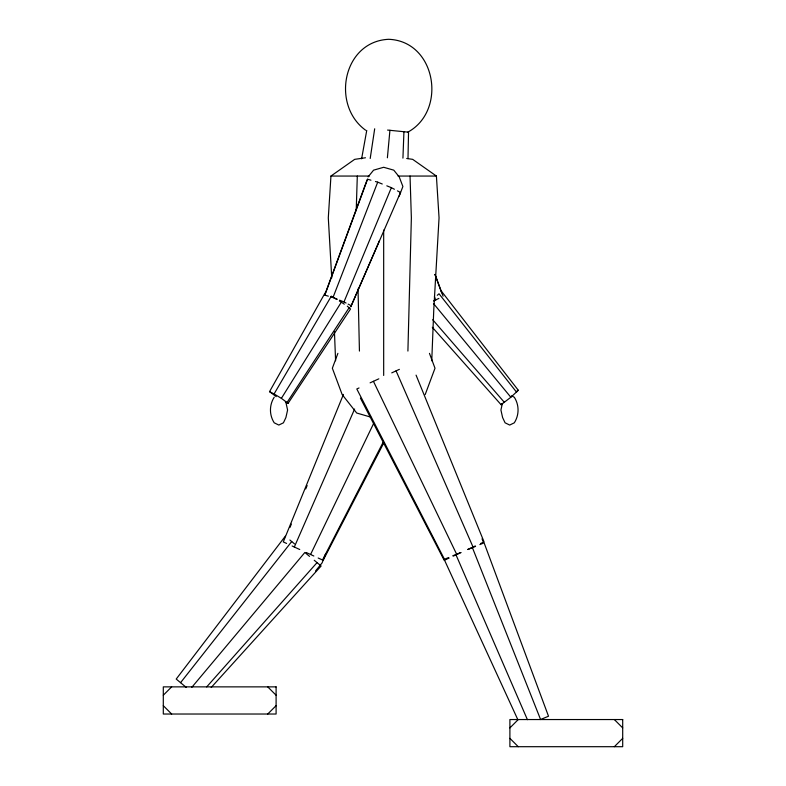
<?xml version="1.0" encoding="UTF-8"?>
<svg xmlns="http://www.w3.org/2000/svg" width="786" height="786" viewBox="0 0 786 786"><rect width="100%" height="100%" fill="white"/><g stroke="black" fill="none" stroke-linecap="round" stroke-linejoin="round"><path stroke-width="1.18" d="M407.905 351.067L411.363 217.84L410.037 176.054M407.993 158.644L408.533 132.176L387.577 130.073M356.215 210.677L357.306 176.054M402.933 158.133L403.935 131.714M431.76 360.794L433.774 309.743L439.05 217.84L436.407 176.054L412.679 159.352L406.696 158.477M365.451 157.78L354.673 159.352L330.945 176.054L328.302 217.84L331.751 277.88M387.39 157.79L389.925 130.309M370.206 158.477L374.686 128.786M361.609 158.821L366.748 130.407M502.362 403.572L500.928 410.017L502.598 417.533L505.084 422.809L509.701 425.059L514.309 422.809C519.3 414.969 519.3 405.065 514.309 397.225L511.539 395.879M324.677 295.055L366.846 180.534L367.563 179.218L370.943 180.2M367.563 179.218L324.834 295.143L328.332 296.155M337.892 353.356L332.35 368.231L342.156 394.552L356.697 413.014L370.766 417.111M425.197 394.552L435.002 368.231L429.461 353.356M399.219 196.107L402.894 186.498L399.219 176.889L393.776 170.159L383.676 167.28L373.576 170.159L368.123 176.889M325.394 554.307L322.142 562.815L315.52 571.019M330.66 296.833L332.999 297.511L377.712 182.165L382.261 184.003M343.423 394.425L283.284 541.927L286.595 543.45M289.955 527.475L291.351 524.075M305.744 488.921L307.13 485.522M346.076 303.032L343.973 301.932L391.359 187.657L386.81 185.83M379.402 240.801L350.762 306.854L400.506 192.472L397.451 190.86M294.328 547.017L354.614 409.025M274.206 397.225C269.215 405.065 269.215 414.969 274.206 422.809L278.814 425.059L283.432 422.809L285.917 417.533L287.588 410.017L285.917 402.501M310.568 554.503L373.743 423.232M322.515 560.005L383.077 442.361M383.882 442.734L323.154 560.3L318.173 558.011M399.789 193.788L400.506 192.472M276.24 396.625L269.539 391.644L325.08 292.991M269.539 391.644L274.078 393.963L331.299 296.175L336.31 299.181M347.294 306.167L350.507 309.006L288.098 403.326L281.388 398.345L341.32 302.178L339.316 300.979M287.195 402.226L349.279 307.493M285.308 536.209L176.211 679.055L186.331 687.475M180.564 682.67L291.714 541.544M191.833 687.288L304.86 552.479L309.546 556.38M432.32 327.281L501.095 404.702L502.225 403.405M501.095 404.702L510.851 397.254L518.308 390.269L441.349 291.105M206.679 686.915L317.043 562.619M211.188 687.495L321.13 566.008L314.233 560.28M163.301 695.227L171.653 686.866M267.741 714.022L276.102 705.671M509.898 727.905L518.259 719.544M614.347 746.7L622.699 738.349M437.262 295.31L439.02 293.777L516.598 392.214M516.638 391.408L518.308 390.269M433.538 300.95L438.883 298.415M407.718 132.215C447.411 110.718 436.122 41.108 388.687 39.3C342.971 41.353 330.798 105 365.628 130.221M359.015 387.96L356.805 388.982L444.837 560.005L449.179 558.011M370.108 382.841L378.823 378.832M391.752 372.869L399.357 369.361M453.522 556.007L461.107 552.509M467.611 549.512L475.235 545.995M480.757 543.45L484.068 541.927L416.069 375.138M445.24 558.954L448.423 557.628M452.687 555.859L460.282 552.705M468.004 549.502L475.599 546.358M479.853 544.59L484.097 542.831L548.51 716.223L540.591 719.514L472.415 547.675M330.945 176.054L369.292 176.054M398.06 176.054L436.407 176.054M375.453 181.517L377.712 182.165M332.999 297.511L337.39 299.279M339.581 300.164L343.973 301.932M292.117 545.995L299.741 549.512M306.235 552.509L313.83 556.007M285.377 401.931L288.098 403.326M391.359 187.657L394.405 189.259M348.178 304.143L351.332 305.793M274.078 393.963L281.388 398.345M341.32 302.178L344.307 304.172M289.887 540.021L294.534 543.883M614.347 719.544L622.699 727.905M509.898 738.349L518.259 746.7M267.741 686.866L276.102 695.227M163.301 705.671L171.653 714.022M432.693 319.715L504.425 402.422M433.489 303.524L510.851 397.254M360.41 398.099L444.198 560.3M373.429 381.308L456.774 554.503M444.169 559.396L517.836 719.671M396.065 370.874L473.025 547.017M455.87 554.543L527.416 719.671M482.034 538.813L483.429 542.222M434.412 296.666L435.729 300.075M435.08 274.442L443.088 296.204M434.904 274.481L441.673 292.844M334.443 331.623L335.593 360.794M358.033 288.914L359.438 351.067M383.676 230.092L383.676 375.453M276.102 686.866L163.301 686.866L163.301 714.022L276.102 714.022L276.102 686.866M622.699 719.544L509.898 719.544L509.898 746.7L622.699 746.7L622.699 719.544"/></g></svg>
